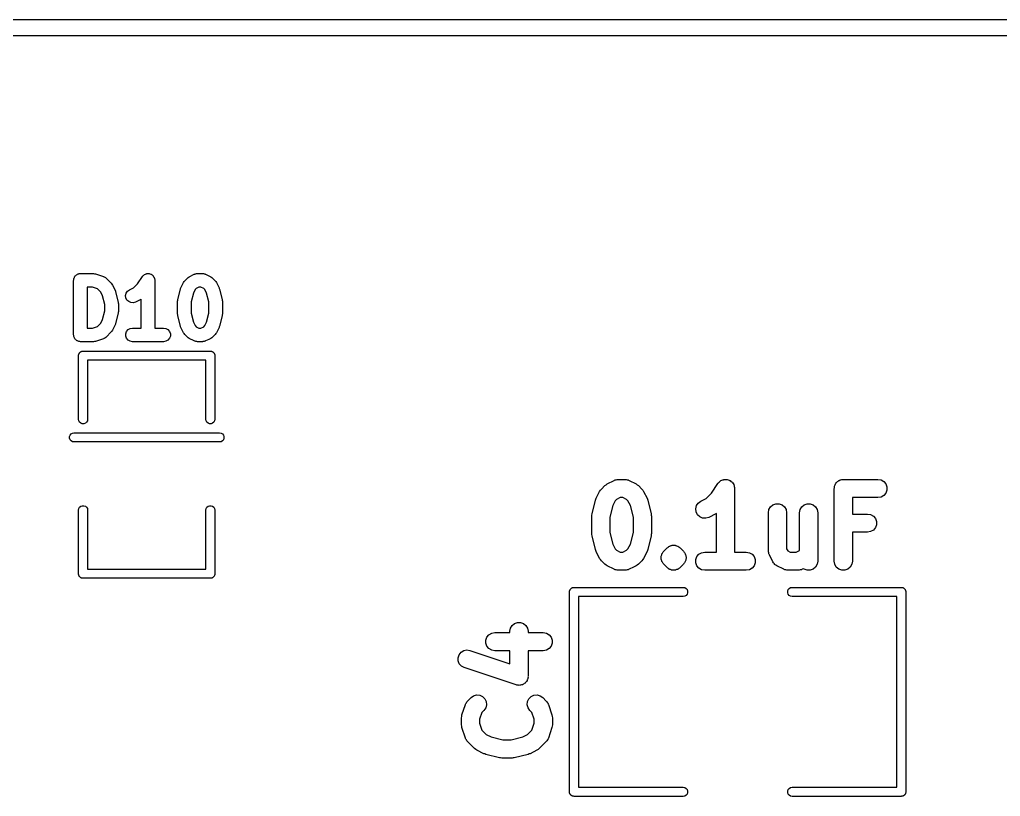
# Model space of a CAD drawing. Extents: x 51 to 137, y -158 to -25.
# Drawn here: x 99.44 to 113.14, y -36.14 to -25.29 of the extents above; entities that cross this region are included whole.
import ezdxf

# ---------------------------------------------------------------- set-up
doc = ezdxf.new("R2010")
doc.units = 0
doc.header["$MEASUREMENT"] = 0
doc.layers.add('BLACK', color=7, linetype='CONTINUOUS')

msp = doc.modelspace()

# ---------------------------------------------------------------- linework, layer by layer
at = {"layer": 'Black'}
for p, q in [((53.5813, -25.2857), (133.619, -25.2857)), ((133.609, -25.5143), (53.5863, -25.5143)), ((100.2, -28.9134), (100.203, -28.9055)), ((100.203, -28.9055), (100.204, -28.8973)), ((100.204, -28.8973), (100.208, -28.8901)), ((100.208, -28.8901), (100.211, -28.8823)), ((100.211, -28.8823), (100.217, -28.8759)), ((100.217, -28.8759), (100.221, -28.8687)), ((100.221, -28.8687), (100.227, -28.8633)), ((100.227, -28.8633), (100.232, -28.8569)), ((100.232, -28.8569), (100.24, -28.8528)), ((100.24, -28.8528), (100.246, -28.8474)), ((100.246, -28.8474), (100.254, -28.8446)), ((100.254, -28.8446), (100.261, -28.8404)), ((100.261, -28.8404), (100.269, -28.839)), ((100.269, -28.839), (100.277, -28.8361)), ((100.277, -28.8361), (100.286, -28.8361)), ((100.286, -28.8361), (100.294, -28.8347)), ((100.294, -28.8347), (100.475, -28.8347)), ((100.475, -28.8347), (100.49, -28.8373)), ((100.49, -28.8373), (100.505, -28.8396)), ((100.505, -28.8396), (100.614, -28.8758)), ((100.614, -28.8758), (100.619, -28.8785)), ((100.619, -28.8785), (100.624, -28.8799)), ((100.624, -28.8799), (100.633, -28.8863)), ((100.633, -28.8863), (100.643, -28.8916)), ((100.643, -28.8916), (100.647, -28.8957)), ((100.647, -28.8957), (100.651, -28.8988)), ((100.651, -28.8988), (100.724, -28.9714)), ((101.091, -28.9781), (101.158, -28.8771)), ((101.158, -28.8771), (101.162, -28.8733)), ((101.162, -28.8733), (101.164, -28.8687)), ((101.164, -28.8687), (101.173, -28.8614)), ((101.173, -28.8614), (101.181, -28.8532)), ((101.181, -28.8532), (101.185, -28.8508)), ((101.185, -28.8508), (101.19, -28.8474)), ((101.19, -28.8474), (101.2, -28.8435)), ((101.2, -28.8435), (101.21, -28.8385)), ((101.21, -28.8385), (101.216, -28.8379)), ((101.216, -28.8379), (101.221, -28.8361)), ((101.221, -28.8361), (101.232, -28.8361)), ((101.232, -28.8361), (101.243, -28.8349)), ((101.243, -28.8349), (101.248, -28.8361)), ((101.248, -28.8361), (101.254, -28.8361)), ((101.254, -28.8361), (101.264, -28.84)), ((101.264, -28.84), (101.275, -28.8427)), ((101.275, -28.8427), (101.28, -28.8456)), ((101.28, -28.8456), (101.285, -28.8474)), ((101.285, -28.8474), (101.293, -28.8547)), ((101.293, -28.8547), (101.303, -28.861)), ((101.303, -28.861), (101.306, -28.8653)), ((101.306, -28.8653), (101.31, -28.8687)), ((101.31, -28.8687), (101.316, -28.8785)), ((101.316, -28.8785), (101.323, -28.8877)), ((101.323, -28.8877), (101.324, -28.8928)), ((101.324, -28.8928), (101.327, -28.8973)), ((101.327, -28.8973), (101.329, -28.9085)), ((101.329, -28.9085), (101.332, -28.9194)), ((101.75, -28.9351), (101.787, -28.8988)), ((101.787, -28.8988), (101.799, -28.8901)), ((101.799, -28.8901), (101.811, -28.881)), ((101.811, -28.881), (101.884, -28.8447)), ((101.884, -28.8447), (101.889, -28.8432)), ((101.889, -28.8432), (101.894, -28.8404)), ((101.894, -28.8404), (101.905, -28.8385)), ((101.905, -28.8385), (101.916, -28.8353)), ((101.916, -28.8353), (101.921, -28.8356)), ((101.921, -28.8356), (101.927, -28.8347)), ((101.927, -28.8347), (101.999, -28.8347)), ((101.999, -28.8347), (102.005, -28.8356)), ((102.005, -28.8356), (102.01, -28.8353)), ((102.01, -28.8353), (102.021, -28.8385)), ((102.021, -28.8385), (102.032, -28.8404)), ((102.032, -28.8404), (102.036, -28.8432)), ((102.036, -28.8432), (102.042, -28.8447)), ((102.042, -28.8447), (102.114, -28.881)), ((102.114, -28.881), (102.127, -28.8901)), ((102.127, -28.8901), (102.139, -28.8988)), ((102.139, -28.8988), (102.175, -28.9351)), ((100.198, -28.9299), (100.2, -28.9217)), ((100.198, -29.6919), (100.198, -28.9299)), ((100.2, -28.9217), (100.2, -28.9134)), ((100.46, -29.0252), (100.389, -29.0252)), ((100.389, -29.0252), (100.389, -29.5967)), ((100.533, -29.0495), (100.46, -29.0252)), ((100.724, -28.9714), (100.733, -28.9839)), ((100.733, -28.9839), (100.742, -28.9962)), ((100.742, -28.9962), (100.778, -29.0687)), ((100.977, -29.0624), (101.036, -29.0331)), ((101.036, -29.0331), (101.091, -28.9781)), ((101.332, -28.9194), (101.331, -28.9247)), ((101.331, -28.9247), (101.332, -28.9299)), ((101.332, -28.9299), (101.332, -29.5967)), ((101.689, -29.052), (101.693, -29.0424)), ((101.693, -29.0424), (101.696, -29.0325)), ((101.696, -29.0325), (101.733, -28.9599)), ((101.733, -28.9599), (101.742, -28.9476)), ((101.742, -28.9476), (101.75, -28.9351)), ((101.91, -29.0445), (101.896, -29.0589)), ((101.949, -29.0252), (101.91, -29.0445)), ((101.977, -29.0252), (101.949, -29.0252)), ((102.015, -29.0445), (101.977, -29.0252)), ((102.03, -29.0589), (102.015, -29.0445)), ((102.175, -28.9351), (102.184, -28.9476)), ((102.184, -28.9476), (102.193, -28.9599)), ((102.193, -28.9599), (102.229, -29.0325)), ((102.229, -29.0325), (102.232, -29.0424)), ((102.232, -29.0424), (102.237, -29.052)), ((100.578, -29.0952), (100.533, -29.0495)), ((100.603, -29.1446), (100.578, -29.0952)), ((100.634, -29.2682), (100.603, -29.1446)), ((100.778, -29.0687), (100.781, -29.0787)), ((100.781, -29.0787), (100.785, -29.0882)), ((100.785, -29.0882), (100.822, -29.2334)), ((100.924, -29.1419), (100.932, -29.1097)), ((100.928, -29.1748), (100.924, -29.1419)), ((100.943, -29.2044), (100.928, -29.1748)), ((100.932, -29.1097), (100.95, -29.0821)), ((100.95, -29.0821), (100.977, -29.0624)), ((101.653, -29.1971), (101.689, -29.052)), ((101.871, -29.1083), (101.84, -29.2319)), ((101.896, -29.0589), (101.871, -29.1083)), ((102.054, -29.1083), (102.03, -29.0589)), ((102.085, -29.2319), (102.054, -29.1083)), ((102.237, -29.052), (102.273, -29.1971)), ((100.634, -29.3536), (100.634, -29.2682)), ((100.822, -29.2334), (100.822, -29.245)), ((100.822, -29.245), (100.824, -29.2565)), ((100.824, -29.2565), (100.824, -29.3653)), ((100.967, -29.2271), (100.943, -29.2044)), ((100.997, -29.2403), (100.967, -29.2271)), ((101.03, -29.2423), (100.997, -29.2403)), ((101.062, -29.2328), (101.03, -29.2423)), ((101.135, -29.1965), (101.062, -29.2328)), ((101.142, -29.1911), (101.135, -29.1965)), ((101.142, -29.5967), (101.142, -29.1911)), ((101.65, -29.2202), (101.652, -29.2087)), ((101.65, -29.4016), (101.65, -29.2202)), ((101.652, -29.2087), (101.653, -29.1971)), ((101.84, -29.2319), (101.84, -29.3899)), ((102.085, -29.3899), (102.085, -29.2319)), ((102.273, -29.1971), (102.274, -29.2087)), ((102.274, -29.2087), (102.276, -29.2202)), ((102.276, -29.2202), (102.276, -29.4016)), ((100.603, -29.4772), (100.634, -29.3536)), ((100.822, -29.3884), (100.785, -29.5336)), ((100.824, -29.3653), (100.822, -29.3768)), ((100.822, -29.3768), (100.822, -29.3884)), ((101.652, -29.4131), (101.65, -29.4016)), ((101.653, -29.4247), (101.652, -29.4131)), ((101.689, -29.5699), (101.653, -29.4247)), ((101.84, -29.3899), (101.871, -29.5135)), ((102.054, -29.5135), (102.085, -29.3899)), ((102.273, -29.4247), (102.237, -29.5699)), ((102.274, -29.4131), (102.273, -29.4247)), ((102.276, -29.4016), (102.274, -29.4131)), ((100.46, -29.5967), (100.533, -29.5724)), ((100.533, -29.5724), (100.578, -29.5266)), ((100.578, -29.5266), (100.603, -29.4772)), ((100.778, -29.5531), (100.742, -29.6257)), ((100.781, -29.5431), (100.778, -29.5531)), ((100.785, -29.5336), (100.781, -29.5431)), ((101.693, -29.5794), (101.689, -29.5699)), ((101.696, -29.5894), (101.693, -29.5794)), ((101.733, -29.6619), (101.696, -29.5894)), ((101.871, -29.5135), (101.896, -29.5629)), ((101.896, -29.5629), (101.91, -29.5773)), ((101.91, -29.5773), (101.949, -29.5967)), ((101.977, -29.5967), (102.015, -29.5773)), ((102.015, -29.5773), (102.03, -29.5629)), ((102.03, -29.5629), (102.054, -29.5135)), ((102.229, -29.5894), (102.193, -29.6619)), ((102.232, -29.5794), (102.229, -29.5894)), ((102.237, -29.5699), (102.232, -29.5794)), ((100.2, -29.7001), (100.198, -29.6919)), ((100.2, -29.7085), (100.2, -29.7001)), ((100.203, -29.7163), (100.2, -29.7085)), ((100.204, -29.7245), (100.203, -29.7163)), ((100.208, -29.7317), (100.204, -29.7245)), ((100.389, -29.5967), (100.46, -29.5967)), ((100.643, -29.7302), (100.634, -29.7353)), ((100.647, -29.7261), (100.643, -29.7302)), ((100.651, -29.723), (100.647, -29.7261)), ((100.724, -29.6504), (100.651, -29.723)), ((100.733, -29.6379), (100.724, -29.6504)), ((100.742, -29.6257), (100.733, -29.6379)), ((100.926, -29.6754), (100.937, -29.6443)), ((100.926, -29.7085), (100.926, -29.6754)), ((100.937, -29.7395), (100.926, -29.7085)), ((100.937, -29.6443), (100.958, -29.6189)), ((100.958, -29.6189), (100.987, -29.6024)), ((100.987, -29.6024), (101.019, -29.5967)), ((101.019, -29.5967), (101.142, -29.5967)), ((101.332, -29.5967), (101.455, -29.5967)), ((101.455, -29.5967), (101.487, -29.6024)), ((101.487, -29.6024), (101.516, -29.6189)), ((101.516, -29.6189), (101.537, -29.6443)), ((101.537, -29.6443), (101.549, -29.6754)), ((101.549, -29.7085), (101.537, -29.7395)), ((101.549, -29.6754), (101.549, -29.7085)), ((101.742, -29.6742), (101.733, -29.6619)), ((101.75, -29.6867), (101.742, -29.6742)), ((101.787, -29.723), (101.75, -29.6867)), ((101.799, -29.7317), (101.787, -29.723)), ((101.949, -29.5967), (101.977, -29.5967)), ((102.139, -29.723), (102.127, -29.7317)), ((102.175, -29.6867), (102.139, -29.723)), ((102.184, -29.6742), (102.175, -29.6867)), ((102.193, -29.6619), (102.184, -29.6742)), ((100.211, -29.7395), (100.208, -29.7317)), ((100.217, -29.7459), (100.211, -29.7395)), ((100.221, -29.7531), (100.217, -29.7459)), ((100.227, -29.7585), (100.221, -29.7531)), ((100.232, -29.7649), (100.227, -29.7585)), ((100.24, -29.769), (100.232, -29.7649)), ((100.246, -29.7744), (100.24, -29.769)), ((100.254, -29.7773), (100.246, -29.7744)), ((100.261, -29.7814), (100.254, -29.7773)), ((100.269, -29.7829), (100.261, -29.7814)), ((100.277, -29.7857), (100.269, -29.7829)), ((100.286, -29.7857), (100.277, -29.7857)), ((100.294, -29.7872), (100.286, -29.7857)), ((100.475, -29.7872), (100.294, -29.7872)), ((100.49, -29.7845), (100.475, -29.7872)), ((100.505, -29.7823), (100.49, -29.7845)), ((100.614, -29.746), (100.505, -29.7823)), ((100.619, -29.7434), (100.614, -29.746)), ((100.624, -29.742), (100.619, -29.7434)), ((100.633, -29.7355), (100.624, -29.742)), ((100.634, -29.7353), (100.633, -29.7355)), ((100.958, -29.7649), (100.937, -29.7395)), ((100.987, -29.7814), (100.958, -29.7649)), ((101.019, -29.7872), (100.987, -29.7814)), ((101.455, -29.7872), (101.019, -29.7872)), ((101.487, -29.7814), (101.455, -29.7872)), ((101.516, -29.7649), (101.487, -29.7814)), ((101.537, -29.7395), (101.516, -29.7649)), ((101.811, -29.7408), (101.799, -29.7317)), ((101.884, -29.7771), (101.811, -29.7408)), ((101.889, -29.7787), (101.884, -29.7771)), ((101.894, -29.7814), (101.889, -29.7787)), ((101.905, -29.7834), (101.894, -29.7814)), ((101.916, -29.7865), (101.905, -29.7834)), ((101.921, -29.7862), (101.916, -29.7865)), ((101.927, -29.7872), (101.921, -29.7862)), ((101.999, -29.7872), (101.927, -29.7872)), ((102.005, -29.7862), (101.999, -29.7872)), ((102.01, -29.7865), (102.005, -29.7862)), ((102.021, -29.7834), (102.01, -29.7865)), ((102.032, -29.7814), (102.021, -29.7834)), ((102.036, -29.7787), (102.032, -29.7814)), ((102.042, -29.7771), (102.036, -29.7787)), ((102.085, -29.7553), (102.042, -29.7771)), ((102.114, -29.7408), (102.085, -29.7553)), ((102.127, -29.7317), (102.114, -29.7408)), ((100.266, -29.9822), (100.267, -29.9767)), ((100.266, -30.8712), (100.266, -29.9822)), ((100.267, -29.9712), (100.269, -29.9659)), ((100.267, -29.9767), (100.267, -29.9712)), ((100.269, -29.9659), (100.27, -29.9605)), ((100.27, -29.9605), (100.273, -29.9557)), ((100.273, -29.9557), (100.275, -29.9505)), ((100.275, -29.9505), (100.279, -29.9462)), ((100.279, -29.9462), (100.281, -29.9414)), ((100.281, -29.9414), (100.286, -29.9378)), ((100.286, -29.9378), (100.289, -29.9336)), ((100.289, -29.9336), (100.294, -29.9308)), ((100.294, -29.9308), (100.298, -29.9272)), ((100.298, -29.9272), (100.303, -29.9253)), ((100.303, -29.9253), (100.308, -29.9225)), ((100.308, -29.9225), (100.314, -29.9216)), ((100.314, -29.9216), (100.319, -29.9197)), ((100.319, -29.9197), (100.325, -29.9197)), ((100.325, -29.9197), (100.33, -29.9187)), ((100.33, -29.9187), (102.108, -29.9187)), ((102.108, -29.9187), (102.113, -29.9197)), ((102.113, -29.9197), (102.119, -29.9197)), ((102.119, -29.9197), (102.124, -29.9216)), ((102.124, -29.9216), (102.13, -29.9225)), ((102.13, -29.9225), (102.135, -29.9253)), ((102.135, -29.9253), (102.14, -29.9272)), ((102.14, -29.9272), (102.144, -29.9308)), ((102.144, -29.9308), (102.149, -29.9336)), ((102.149, -29.9336), (102.152, -29.9378)), ((102.152, -29.9378), (102.157, -29.9414)), ((102.157, -29.9414), (102.159, -29.9462)), ((102.159, -29.9462), (102.163, -29.9505)), ((102.163, -29.9505), (102.165, -29.9557)), ((102.165, -29.9557), (102.168, -29.9605)), ((102.168, -29.9605), (102.169, -29.9659)), ((102.169, -29.9659), (102.171, -29.9712)), ((102.171, -29.9712), (102.171, -29.9767)), ((102.171, -29.9767), (102.171, -29.9822)), ((102.171, -29.9822), (102.171, -30.8712)), ((102.044, -30.0457), (100.393, -30.0457)), ((100.393, -30.0457), (100.393, -30.8712)), ((102.044, -30.8712), (102.044, -30.0457)), ((100.27, -30.8929), (100.266, -30.8712)), ((100.281, -30.912), (100.27, -30.8929)), ((100.298, -30.9262), (100.281, -30.912)), ((100.319, -30.9337), (100.298, -30.9262)), ((100.341, -30.9337), (100.319, -30.9337)), ((100.362, -30.9262), (100.341, -30.9337)), ((100.379, -30.912), (100.362, -30.9262)), ((100.39, -30.8929), (100.379, -30.912)), ((100.393, -30.8712), (100.39, -30.8929)), ((102.048, -30.8929), (102.044, -30.8712)), ((102.059, -30.912), (102.048, -30.8929)), ((102.076, -30.9262), (102.059, -30.912)), ((102.097, -30.9337), (102.076, -30.9262)), ((102.119, -30.9337), (102.097, -30.9337)), ((102.14, -30.9262), (102.119, -30.9337)), ((102.157, -30.912), (102.14, -30.9262)), ((102.168, -30.8929), (102.157, -30.912)), ((102.171, -30.8712), (102.168, -30.8929)), ((100.14, -31.1142), (100.148, -31.0934)), ((100.148, -31.0934), (100.162, -31.0766)), ((100.162, -31.0766), (100.181, -31.0655)), ((100.181, -31.0655), (100.203, -31.0617)), ((100.203, -31.0617), (102.235, -31.0617)), ((102.235, -31.0617), (102.257, -31.0655)), ((102.257, -31.0655), (102.276, -31.0766)), ((102.276, -31.0766), (102.29, -31.0934)), ((102.29, -31.0934), (102.298, -31.1142)), ((100.14, -31.1362), (100.14, -31.1142)), ((100.148, -31.1569), (100.14, -31.1362)), ((100.162, -31.1738), (100.148, -31.1569)), ((100.181, -31.1849), (100.162, -31.1738)), ((100.203, -31.1887), (100.181, -31.1849)), ((102.235, -31.1887), (100.203, -31.1887)), ((102.257, -31.1849), (102.235, -31.1887)), ((102.276, -31.1738), (102.257, -31.1849)), ((102.29, -31.1569), (102.276, -31.1738)), ((102.298, -31.1362), (102.29, -31.1569)), ((102.298, -31.1142), (102.298, -31.1362)), ((107.618, -31.7974), (107.635, -31.7857)), ((107.635, -31.7857), (107.651, -31.7736)), ((107.651, -31.7736), (107.748, -31.7252)), ((107.748, -31.7252), (107.755, -31.7231)), ((107.755, -31.7231), (107.761, -31.7195)), ((107.761, -31.7195), (107.776, -31.7169)), ((107.776, -31.7169), (107.79, -31.7127)), ((107.79, -31.7127), (107.798, -31.7131)), ((107.798, -31.7131), (107.805, -31.7118)), ((107.805, -31.7118), (107.902, -31.7118)), ((107.902, -31.7118), (107.909, -31.7131)), ((107.909, -31.7131), (107.916, -31.7127)), ((107.916, -31.7127), (107.93, -31.7169)), ((107.93, -31.7169), (107.945, -31.7195)), ((107.945, -31.7195), (107.951, -31.7231)), ((107.951, -31.7231), (107.958, -31.7252)), ((107.958, -31.7252), (108.055, -31.7736)), ((108.055, -31.7736), (108.072, -31.7857)), ((108.072, -31.7857), (108.088, -31.7974)), ((109.109, -31.903), (109.199, -31.7684)), ((109.199, -31.7684), (109.204, -31.7633)), ((109.204, -31.7633), (109.207, -31.7572)), ((109.207, -31.7572), (109.219, -31.7474)), ((109.219, -31.7474), (109.229, -31.7365)), ((109.229, -31.7365), (109.236, -31.7334)), ((109.236, -31.7334), (109.241, -31.7288)), ((109.241, -31.7288), (109.255, -31.7236)), ((109.255, -31.7236), (109.269, -31.7169)), ((109.269, -31.7169), (109.276, -31.7162)), ((109.276, -31.7162), (109.283, -31.7137)), ((109.283, -31.7137), (109.298, -31.7137)), ((109.298, -31.7137), (109.313, -31.7121)), ((109.313, -31.7121), (109.32, -31.7137)), ((109.32, -31.7137), (109.327, -31.7137)), ((109.327, -31.7137), (109.341, -31.7189)), ((109.341, -31.7189), (109.356, -31.7225)), ((109.356, -31.7225), (109.362, -31.7264)), ((109.362, -31.7264), (109.368, -31.7288)), ((109.368, -31.7288), (109.38, -31.7386)), ((109.38, -31.7386), (109.392, -31.747)), ((109.392, -31.747), (109.397, -31.7527)), ((109.397, -31.7527), (109.402, -31.7572)), ((109.402, -31.7572), (109.41, -31.7703)), ((109.41, -31.7703), (109.419, -31.7825)), ((109.419, -31.7825), (109.42, -31.7893)), ((110.836, -31.7858), (110.84, -31.7753)), ((110.84, -31.7753), (110.847, -31.7668)), ((110.847, -31.7668), (110.852, -31.7572)), ((110.852, -31.7572), (110.861, -31.75)), ((110.861, -31.75), (110.868, -31.7415)), ((110.868, -31.7415), (110.878, -31.736)), ((110.878, -31.736), (110.886, -31.7288)), ((110.886, -31.7288), (110.897, -31.725)), ((110.897, -31.725), (110.906, -31.7195)), ((110.906, -31.7195), (110.917, -31.7175)), ((110.917, -31.7175), (110.928, -31.7137)), ((110.928, -31.7137), (110.939, -31.7137)), ((110.939, -31.7137), (110.95, -31.7118)), ((110.95, -31.7118), (111.433, -31.7118)), ((111.433, -31.7118), (111.477, -31.7195)), ((111.477, -31.7195), (111.515, -31.7415)), ((111.515, -31.7415), (111.543, -31.7753)), ((111.543, -31.7753), (111.558, -31.8168)), ((107.498, -31.9755), (107.546, -31.8788)), ((107.546, -31.8788), (107.558, -31.8625)), ((107.558, -31.8625), (107.57, -31.8458)), ((107.57, -31.8458), (107.618, -31.7974)), ((108.088, -31.7974), (108.137, -31.8458)), ((108.137, -31.8458), (108.148, -31.8625)), ((108.148, -31.8625), (108.16, -31.8788)), ((108.16, -31.8788), (108.209, -31.9755)), ((109.036, -31.9763), (109.109, -31.903)), ((109.42, -31.7893), (109.424, -31.7954)), ((109.424, -31.7954), (109.427, -31.8103)), ((109.427, -31.8103), (109.431, -31.8249)), ((109.431, -31.8249), (109.43, -31.8319)), ((109.43, -31.8319), (109.432, -31.8388)), ((109.432, -31.8388), (109.432, -32.7278)), ((110.823, -31.8388), (110.825, -31.8279)), ((110.823, -32.8548), (110.823, -31.8388)), ((110.825, -31.8168), (110.828, -31.8063)), ((110.825, -31.8279), (110.825, -31.8168)), ((110.828, -31.8063), (110.83, -31.7954)), ((110.83, -31.7954), (110.836, -31.7858)), ((111.543, -31.9023), (111.515, -31.9361)), ((111.558, -31.8609), (111.543, -31.9023)), ((111.558, -31.8168), (111.558, -31.8609)), ((107.44, -32.1951), (107.488, -32.0015)), ((107.488, -32.0015), (107.494, -31.9889)), ((107.494, -31.9889), (107.498, -31.9755)), ((107.764, -32.0108), (107.731, -32.0767)), ((107.783, -31.9916), (107.764, -32.0108)), ((107.835, -31.9658), (107.783, -31.9916)), ((107.872, -31.9658), (107.835, -31.9658)), ((107.923, -31.9916), (107.872, -31.9658)), ((107.942, -32.0108), (107.923, -31.9916)), ((107.975, -32.0767), (107.942, -32.0108)), ((108.209, -31.9755), (108.213, -31.9889)), ((108.213, -31.9889), (108.218, -32.0015)), ((108.218, -32.0015), (108.267, -32.1951)), ((108.898, -32.0786), (108.922, -32.0418)), ((108.922, -32.0418), (108.958, -32.0155)), ((108.958, -32.0155), (109.036, -31.9763)), ((109.967, -32.0675), (110.008, -32.0524)), ((110.008, -32.0524), (110.052, -32.0524)), ((110.052, -32.0524), (110.094, -32.0675)), ((110.402, -32.0675), (110.444, -32.0524)), ((110.444, -32.0524), (110.488, -32.0524)), ((110.488, -32.0524), (110.529, -32.0675)), ((111.433, -31.9658), (111.077, -31.9658)), ((111.077, -31.9658), (111.077, -32.1956)), ((111.477, -31.9582), (111.433, -31.9658)), ((111.515, -31.9361), (111.477, -31.9582)), ((100.266, -32.1412), (100.27, -32.1195)), ((100.266, -33.0302), (100.266, -32.1412)), ((100.27, -32.1195), (100.281, -32.1004)), ((100.281, -32.1004), (100.298, -32.0862)), ((100.298, -32.0862), (100.319, -32.0787)), ((100.319, -32.0787), (100.341, -32.0787)), ((100.341, -32.0787), (100.362, -32.0862)), ((100.362, -32.0862), (100.379, -32.1004)), ((100.379, -32.1004), (100.39, -32.1195)), ((100.39, -32.1195), (100.393, -32.1412)), ((100.393, -32.1412), (100.393, -32.9667)), ((102.044, -32.1412), (102.048, -32.1195)), ((102.044, -32.9667), (102.044, -32.1412)), ((102.048, -32.1195), (102.059, -32.1004)), ((102.059, -32.1004), (102.076, -32.0862)), ((102.076, -32.0862), (102.097, -32.0787)), ((102.097, -32.0787), (102.119, -32.0787)), ((102.119, -32.0787), (102.14, -32.0862)), ((102.14, -32.0862), (102.157, -32.1004)), ((102.157, -32.1004), (102.168, -32.1195)), ((102.168, -32.1195), (102.171, -32.1412)), ((102.171, -32.1412), (102.171, -33.0302)), ((107.439, -32.2106), (107.44, -32.1951)), ((107.731, -32.0767), (107.69, -32.2415)), ((108.017, -32.2415), (107.975, -32.0767)), ((108.267, -32.1951), (108.268, -32.2106)), ((108.888, -32.1215), (108.898, -32.0786)), ((108.893, -32.1653), (108.888, -32.1215)), ((108.912, -32.2048), (108.893, -32.1653)), ((109.168, -32.1943), (109.071, -32.2427)), ((109.178, -32.1871), (109.168, -32.1943)), ((109.178, -32.7278), (109.178, -32.1871)), ((109.903, -32.1775), (109.911, -32.134)), ((109.903, -32.7097), (109.903, -32.1775)), ((109.911, -32.134), (109.933, -32.0959)), ((109.933, -32.0959), (109.967, -32.0675)), ((110.094, -32.0675), (110.128, -32.0959)), ((110.128, -32.0959), (110.15, -32.134)), ((110.15, -32.134), (110.157, -32.1775)), ((110.157, -32.1775), (110.157, -32.6797)), ((110.339, -32.1775), (110.346, -32.134)), ((110.339, -32.7038), (110.339, -32.1775)), ((110.346, -32.134), (110.369, -32.0959)), ((110.369, -32.0959), (110.402, -32.0675)), ((110.529, -32.0675), (110.563, -32.0959)), ((110.563, -32.0959), (110.585, -32.134)), ((110.585, -32.134), (110.593, -32.1775)), ((110.593, -32.1775), (110.593, -32.8548)), ((111.077, -32.1956), (111.288, -32.1956)), ((111.288, -32.1956), (111.332, -32.2033)), ((107.436, -32.2259), (107.439, -32.2106)), ((107.436, -32.4678), (107.436, -32.2259)), ((107.69, -32.2415), (107.69, -32.4521)), ((108.017, -32.4521), (108.017, -32.2415)), ((108.268, -32.2106), (108.271, -32.2259)), ((108.271, -32.2259), (108.271, -32.4678)), ((108.944, -32.2351), (108.912, -32.2048)), ((108.985, -32.2526), (108.944, -32.2351)), ((109.029, -32.2553), (108.985, -32.2526)), ((109.071, -32.2427), (109.029, -32.2553)), ((111.332, -32.2033), (111.37, -32.2253)), ((111.37, -32.2253), (111.398, -32.2591)), ((111.398, -32.2591), (111.413, -32.3006)), ((111.413, -32.3006), (111.413, -32.3447)), ((107.439, -32.4831), (107.436, -32.4678)), ((107.69, -32.4521), (107.731, -32.617)), ((107.975, -32.617), (108.017, -32.4521)), ((108.271, -32.4678), (108.268, -32.4831)), ((111.288, -32.4496), (111.077, -32.4496)), ((111.077, -32.4496), (111.077, -32.8548)), ((111.332, -32.442), (111.288, -32.4496)), ((111.37, -32.4199), (111.332, -32.442)), ((111.398, -32.3861), (111.37, -32.4199)), ((111.413, -32.3447), (111.398, -32.3861)), ((107.44, -32.4986), (107.439, -32.4831)), ((107.488, -32.6921), (107.44, -32.4986)), ((108.267, -32.4986), (108.218, -32.6921)), ((108.268, -32.4831), (108.267, -32.4986)), ((107.494, -32.7048), (107.488, -32.6921)), ((107.498, -32.7181), (107.494, -32.7048)), ((107.546, -32.8149), (107.498, -32.7181)), ((107.731, -32.617), (107.764, -32.6828)), ((107.764, -32.6828), (107.783, -32.7021)), ((107.783, -32.7021), (107.835, -32.7278)), ((107.835, -32.7278), (107.872, -32.7278)), ((107.872, -32.7278), (107.923, -32.7021)), ((107.923, -32.7021), (107.942, -32.6828)), ((107.942, -32.6828), (107.975, -32.617)), ((108.209, -32.7181), (108.16, -32.8149)), ((108.213, -32.7048), (108.209, -32.7181)), ((108.218, -32.6921), (108.213, -32.7048)), ((108.415, -32.7528), (108.422, -32.7437)), ((108.422, -32.7437), (108.427, -32.7336)), ((108.427, -32.7336), (108.434, -32.7257)), ((108.434, -32.7257), (108.441, -32.7166)), ((108.441, -32.7166), (108.489, -32.6683)), ((108.489, -32.6683), (108.498, -32.6619)), ((108.498, -32.6619), (108.506, -32.654)), ((108.506, -32.654), (108.511, -32.6517)), ((108.511, -32.6517), (108.515, -32.6481)), ((108.515, -32.6481), (108.521, -32.6462)), ((108.521, -32.6462), (108.525, -32.643)), ((108.525, -32.643), (108.536, -32.6401)), ((108.536, -32.6401), (108.546, -32.6354)), ((108.546, -32.6354), (108.552, -32.6349)), ((108.552, -32.6349), (108.557, -32.633)), ((108.557, -32.633), (108.562, -32.633)), ((108.562, -32.633), (108.568, -32.6315)), ((108.568, -32.6315), (108.579, -32.6325)), ((108.579, -32.6325), (108.59, -32.6315)), ((108.59, -32.6315), (108.595, -32.633)), ((108.595, -32.633), (108.601, -32.633)), ((108.601, -32.633), (108.606, -32.6349)), ((108.606, -32.6349), (108.612, -32.6354)), ((108.612, -32.6354), (108.622, -32.6401)), ((108.622, -32.6401), (108.633, -32.643)), ((108.633, -32.643), (108.637, -32.6462)), ((108.637, -32.6462), (108.642, -32.6481)), ((108.642, -32.6481), (108.647, -32.6517)), ((108.647, -32.6517), (108.652, -32.654)), ((108.652, -32.654), (108.66, -32.6619)), ((108.66, -32.6619), (108.669, -32.6683)), ((108.669, -32.6683), (108.717, -32.7166)), ((108.717, -32.7166), (108.724, -32.7257)), ((108.724, -32.7257), (108.731, -32.7336)), ((108.731, -32.7336), (108.736, -32.7437)), ((108.736, -32.7437), (108.742, -32.7528)), ((108.933, -32.7575), (108.971, -32.7355)), ((108.971, -32.7355), (109.014, -32.7278)), ((109.014, -32.7278), (109.178, -32.7278)), ((109.432, -32.7278), (109.595, -32.7278)), ((109.595, -32.7278), (109.638, -32.7355)), ((109.638, -32.7355), (109.677, -32.7575)), ((109.905, -32.7169), (109.903, -32.7097)), ((109.904, -32.7242), (109.905, -32.7169)), ((109.908, -32.7385), (109.904, -32.7242)), ((109.911, -32.7531), (109.908, -32.7385)), ((110.157, -32.6797), (110.173, -32.7118)), ((110.173, -32.7118), (110.206, -32.7278)), ((110.206, -32.7278), (110.291, -32.7278)), ((110.291, -32.7278), (110.339, -32.7038)), ((107.558, -32.8312), (107.546, -32.8149)), ((107.57, -32.8479), (107.558, -32.8312)), ((107.618, -32.8962), (107.57, -32.8479)), ((108.137, -32.8479), (108.088, -32.8962)), ((108.148, -32.8312), (108.137, -32.8479)), ((108.16, -32.8149), (108.148, -32.8312)), ((108.404, -32.7954), (108.407, -32.7846)), ((108.405, -32.8064), (108.404, -32.7954)), ((108.404, -32.8175), (108.405, -32.8064)), ((108.407, -32.8282), (108.404, -32.8175)), ((108.407, -32.7846), (108.408, -32.7736)), ((108.408, -32.8393), (108.407, -32.8282)), ((108.408, -32.7736), (108.413, -32.7635)), ((108.413, -32.8494), (108.408, -32.8393)), ((108.413, -32.7635), (108.415, -32.7528)), ((108.415, -32.8601), (108.413, -32.8494)), ((108.422, -32.8692), (108.415, -32.8601)), ((108.427, -32.8793), (108.422, -32.8692)), ((108.434, -32.8871), (108.427, -32.8793)), ((108.731, -32.8793), (108.724, -32.8871)), ((108.736, -32.8692), (108.731, -32.8793)), ((108.742, -32.8601), (108.736, -32.8692)), ((108.742, -32.7528), (108.745, -32.7635)), ((108.745, -32.8494), (108.742, -32.8601)), ((108.745, -32.7635), (108.75, -32.7736)), ((108.75, -32.8393), (108.745, -32.8494)), ((108.75, -32.7736), (108.751, -32.7846)), ((108.751, -32.8282), (108.75, -32.8393)), ((108.751, -32.7846), (108.754, -32.7954)), ((108.754, -32.8175), (108.751, -32.8282)), ((108.754, -32.7954), (108.753, -32.8064)), ((108.753, -32.8064), (108.754, -32.8175)), ((108.889, -32.8328), (108.904, -32.7913)), ((108.889, -32.8769), (108.889, -32.8328)), ((108.904, -32.9183), (108.889, -32.8769)), ((108.904, -32.7913), (108.933, -32.7575)), ((109.677, -32.7575), (109.705, -32.7913)), ((109.705, -32.7913), (109.72, -32.8328)), ((109.72, -32.8769), (109.705, -32.9183)), ((109.72, -32.8328), (109.72, -32.8769)), ((109.915, -32.7595), (109.911, -32.7531)), ((109.917, -32.7665), (109.915, -32.7595)), ((109.965, -32.8632), (109.917, -32.7665)), ((109.976, -32.8782), (109.965, -32.8632)), ((109.987, -32.8938), (109.976, -32.8782)), ((110.593, -32.8548), (110.585, -32.8983)), ((110.83, -32.8983), (110.823, -32.8548)), ((111.077, -32.8548), (111.069, -32.8983)), ((100.393, -32.9667), (102.044, -32.9667)), ((107.635, -32.9079), (107.618, -32.8962)), ((107.651, -32.92), (107.635, -32.9079)), ((107.748, -32.9684), (107.651, -32.92)), ((107.755, -32.9705), (107.748, -32.9684)), ((107.761, -32.9742), (107.755, -32.9705)), ((107.776, -32.9767), (107.761, -32.9742)), ((107.79, -32.981), (107.776, -32.9767)), ((107.798, -32.9805), (107.79, -32.981)), ((107.805, -32.9818), (107.798, -32.9805)), ((107.902, -32.9818), (107.805, -32.9818)), ((107.909, -32.9805), (107.902, -32.9818)), ((107.916, -32.981), (107.909, -32.9805)), ((107.93, -32.9767), (107.916, -32.981)), ((107.945, -32.9742), (107.93, -32.9767)), ((107.951, -32.9705), (107.945, -32.9742)), ((107.958, -32.9684), (107.951, -32.9705)), ((108.017, -32.9394), (107.958, -32.9684)), ((108.055, -32.92), (108.017, -32.9394)), ((108.072, -32.9079), (108.055, -32.92)), ((108.088, -32.8962), (108.072, -32.9079)), ((108.441, -32.8962), (108.434, -32.8871)), ((108.489, -32.9446), (108.441, -32.8962)), ((108.498, -32.951), (108.489, -32.9446)), ((108.506, -32.9589), (108.498, -32.951)), ((108.511, -32.9612), (108.506, -32.9589)), ((108.515, -32.9648), (108.511, -32.9612)), ((108.521, -32.9667), (108.515, -32.9648)), ((108.525, -32.9699), (108.521, -32.9667)), ((108.536, -32.9728), (108.525, -32.9699)), ((108.546, -32.9775), (108.536, -32.9728)), ((108.552, -32.978), (108.546, -32.9775)), ((108.557, -32.9799), (108.552, -32.978)), ((108.562, -32.9799), (108.557, -32.9799)), ((108.568, -32.9813), (108.562, -32.9799)), ((108.579, -32.9804), (108.568, -32.9813)), ((108.59, -32.9813), (108.579, -32.9804)), ((108.595, -32.9799), (108.59, -32.9813)), ((108.601, -32.9799), (108.595, -32.9799)), ((108.606, -32.978), (108.601, -32.9799)), ((108.612, -32.9775), (108.606, -32.978)), ((108.622, -32.9728), (108.612, -32.9775)), ((108.633, -32.9699), (108.622, -32.9728)), ((108.637, -32.9667), (108.633, -32.9699)), ((108.642, -32.9648), (108.637, -32.9667)), ((108.647, -32.9612), (108.642, -32.9648)), ((108.652, -32.9589), (108.647, -32.9612)), ((108.66, -32.951), (108.652, -32.9589)), ((108.669, -32.9446), (108.66, -32.951)), ((108.717, -32.8962), (108.669, -32.9446)), ((108.724, -32.8871), (108.717, -32.8962)), ((108.933, -32.9521), (108.904, -32.9183)), ((108.971, -32.9742), (108.933, -32.9521)), ((109.014, -32.9818), (108.971, -32.9742)), ((109.595, -32.9818), (109.014, -32.9818)), ((109.638, -32.9742), (109.595, -32.9818)), ((109.677, -32.9521), (109.638, -32.9742)), ((109.705, -32.9183), (109.677, -32.9521)), ((109.989, -32.8958), (109.987, -32.8938)), ((109.991, -32.8987), (109.989, -32.8958)), ((110.007, -32.9089), (109.991, -32.8987)), ((110.022, -32.92), (110.007, -32.9089)), ((110.119, -32.9684), (110.022, -32.92)), ((110.126, -32.9705), (110.119, -32.9684)), ((110.132, -32.9742), (110.126, -32.9705)), ((110.147, -32.9767), (110.132, -32.9742)), ((110.161, -32.981), (110.147, -32.9767)), ((110.168, -32.9805), (110.161, -32.981)), ((110.176, -32.9818), (110.168, -32.9805)), ((110.321, -32.9818), (110.176, -32.9818)), ((110.328, -32.9805), (110.321, -32.9818)), ((110.335, -32.981), (110.328, -32.9805)), ((110.349, -32.9767), (110.335, -32.981)), ((110.364, -32.9742), (110.349, -32.9767)), ((110.37, -32.9705), (110.364, -32.9742)), ((110.377, -32.9684), (110.37, -32.9705)), ((110.396, -32.9593), (110.377, -32.9684)), ((110.402, -32.9648), (110.396, -32.9593)), ((110.444, -32.9799), (110.402, -32.9648)), ((110.488, -32.9799), (110.444, -32.9799)), ((110.529, -32.9648), (110.488, -32.9799)), ((110.563, -32.9365), (110.529, -32.9648)), ((110.585, -32.8983), (110.563, -32.9365)), ((110.852, -32.9365), (110.83, -32.8983)), ((110.886, -32.9648), (110.852, -32.9365)), ((110.928, -32.9799), (110.886, -32.9648)), ((110.972, -32.9799), (110.928, -32.9799)), ((111.013, -32.9648), (110.972, -32.9799)), ((111.047, -32.9365), (111.013, -32.9648)), ((111.069, -32.8983), (111.047, -32.9365)), ((100.267, -33.0357), (100.266, -33.0302)), ((100.267, -33.0412), (100.267, -33.0357)), ((100.269, -33.0464), (100.267, -33.0412)), ((100.27, -33.0519), (100.269, -33.0464)), ((100.273, -33.0567), (100.27, -33.0519)), ((100.275, -33.0619), (100.273, -33.0567)), ((100.279, -33.0662), (100.275, -33.0619)), ((100.281, -33.071), (100.279, -33.0662)), ((100.286, -33.0746), (100.281, -33.071)), ((100.289, -33.0788), (100.286, -33.0746)), ((100.294, -33.0816), (100.289, -33.0788)), ((100.298, -33.0852), (100.294, -33.0816)), ((100.303, -33.0871), (100.298, -33.0852)), ((100.308, -33.0899), (100.303, -33.0871)), ((100.314, -33.0908), (100.308, -33.0899)), ((100.319, -33.0927), (100.314, -33.0908)), ((100.325, -33.0927), (100.319, -33.0927)), ((100.33, -33.0937), (100.325, -33.0927)), ((102.108, -33.0937), (100.33, -33.0937)), ((102.113, -33.0927), (102.108, -33.0937)), ((102.119, -33.0927), (102.113, -33.0927)), ((102.124, -33.0908), (102.119, -33.0927)), ((102.13, -33.0899), (102.124, -33.0908)), ((102.135, -33.0871), (102.13, -33.0899)), ((102.14, -33.0852), (102.135, -33.0871)), ((102.144, -33.0816), (102.14, -33.0852)), ((102.149, -33.0788), (102.144, -33.0816)), ((102.152, -33.0746), (102.149, -33.0788)), ((102.157, -33.071), (102.152, -33.0746)), ((102.159, -33.0662), (102.157, -33.071)), ((102.163, -33.0619), (102.159, -33.0662)), ((102.165, -33.0567), (102.163, -33.0619)), ((102.168, -33.0519), (102.165, -33.0567)), ((102.169, -33.0464), (102.168, -33.0519)), ((102.171, -33.0412), (102.169, -33.0464)), ((102.171, -33.0302), (102.171, -33.0357)), ((102.171, -33.0357), (102.171, -33.0412)), ((107.124, -33.2842), (107.125, -33.2787)), ((107.124, -36.0782), (107.124, -33.2842)), ((107.125, -33.2732), (107.127, -33.2679)), ((107.125, -33.2787), (107.125, -33.2732)), ((107.127, -33.2679), (107.128, -33.2625)), ((107.128, -33.2625), (107.131, -33.2577)), ((107.131, -33.2577), (107.133, -33.2524)), ((107.133, -33.2524), (107.137, -33.2482)), ((107.137, -33.2482), (107.139, -33.2434)), ((107.139, -33.2434), (107.144, -33.2398)), ((107.144, -33.2398), (107.147, -33.2356)), ((107.147, -33.2356), (107.152, -33.2328)), ((107.152, -33.2328), (107.156, -33.2292)), ((107.156, -33.2292), (107.161, -33.2273)), ((107.161, -33.2273), (107.166, -33.2245)), ((107.166, -33.2245), (107.172, -33.2236)), ((107.172, -33.2236), (107.177, -33.2217)), ((107.177, -33.2217), (107.183, -33.2217)), ((107.183, -33.2217), (107.188, -33.2207)), ((107.188, -33.2207), (108.712, -33.2207)), ((108.712, -33.2207), (108.734, -33.2245)), ((108.734, -33.2245), (108.753, -33.2356)), ((108.753, -33.2356), (108.767, -33.2524)), ((108.767, -33.2524), (108.775, -33.2732)), ((108.775, -33.2732), (108.775, -33.2952)), ((110.173, -33.2732), (110.181, -33.2524)), ((110.173, -33.2952), (110.173, -33.2732)), ((110.181, -33.2524), (110.195, -33.2356)), ((110.195, -33.2356), (110.214, -33.2245)), ((110.214, -33.2245), (110.236, -33.2207)), ((110.236, -33.2207), (111.76, -33.2207)), ((111.76, -33.2207), (111.765, -33.2217)), ((111.765, -33.2217), (111.771, -33.2217)), ((111.771, -33.2217), (111.776, -33.2236)), ((111.776, -33.2236), (111.782, -33.2245)), ((111.782, -33.2245), (111.787, -33.2273)), ((111.787, -33.2273), (111.792, -33.2292)), ((111.792, -33.2292), (111.796, -33.2328)), ((111.796, -33.2328), (111.801, -33.2356)), ((111.801, -33.2356), (111.804, -33.2398)), ((111.804, -33.2398), (111.809, -33.2434)), ((111.809, -33.2434), (111.811, -33.2482)), ((111.811, -33.2482), (111.815, -33.2524)), ((111.815, -33.2524), (111.817, -33.2577)), ((111.817, -33.2577), (111.82, -33.2625)), ((111.82, -33.2625), (111.821, -33.2679)), ((111.821, -33.2679), (111.823, -33.2732)), ((111.823, -33.2732), (111.823, -33.2787)), ((111.823, -33.2787), (111.823, -33.2842)), ((111.823, -33.2842), (111.823, -36.0782)), ((108.712, -33.3477), (107.251, -33.3477)), ((107.251, -33.3477), (107.251, -36.0147)), ((108.734, -33.3439), (108.712, -33.3477)), ((108.753, -33.3328), (108.734, -33.3439)), ((108.767, -33.316), (108.753, -33.3328)), ((108.775, -33.2952), (108.767, -33.316)), ((110.181, -33.316), (110.173, -33.2952)), ((110.195, -33.3328), (110.181, -33.316)), ((110.214, -33.3439), (110.195, -33.3328)), ((110.236, -33.3477), (110.214, -33.3439)), ((111.697, -33.3477), (110.236, -33.3477)), ((111.697, -36.0147), (111.697, -33.3477)), ((106.293, -33.8345), (106.301, -33.7911)), ((106.293, -33.8527), (106.293, -33.8345)), ((106.301, -33.7911), (106.323, -33.7529)), ((106.323, -33.7529), (106.356, -33.7245)), ((106.356, -33.7245), (106.398, -33.7095)), ((106.398, -33.7095), (106.442, -33.7095)), ((106.442, -33.7095), (106.483, -33.7245)), ((106.483, -33.7245), (106.517, -33.7529)), ((106.517, -33.7529), (106.539, -33.7911)), ((106.539, -33.7911), (106.547, -33.8345)), ((106.547, -33.8345), (106.547, -33.8527)), ((105.956, -33.9576), (105.971, -33.9162)), ((105.956, -34.0017), (105.956, -33.9576)), ((105.971, -33.9162), (106, -33.8824)), ((106, -33.8824), (106.038, -33.8603)), ((106.038, -33.8603), (106.081, -33.8527)), ((106.081, -33.8527), (106.293, -33.8527)), ((106.547, -33.8527), (106.759, -33.8527)), ((106.759, -33.8527), (106.802, -33.8603)), ((106.802, -33.8603), (106.84, -33.8824)), ((106.84, -33.8824), (106.869, -33.9162)), ((106.869, -33.9162), (106.884, -33.9576)), ((106.884, -33.9576), (106.884, -34.0017)), ((105.61, -34.1266), (105.648, -34.1035)), ((105.648, -34.1035), (105.691, -34.0946)), ((105.691, -34.0946), (105.734, -34.1011)), ((105.734, -34.1011), (106.293, -34.2873)), ((105.971, -34.0432), (105.956, -34.0017)), ((106, -34.077), (105.971, -34.0432)), ((106.038, -34.099), (106, -34.077)), ((106.081, -34.1067), (106.038, -34.099)), ((106.293, -34.1067), (106.081, -34.1067)), ((106.293, -34.2873), (106.293, -34.1067)), ((106.759, -34.1067), (106.547, -34.1067)), ((106.547, -34.1067), (106.547, -34.4635)), ((106.802, -34.099), (106.759, -34.1067)), ((106.84, -34.077), (106.802, -34.099)), ((106.869, -34.0432), (106.84, -34.077)), ((106.884, -34.0017), (106.869, -34.0432)), ((105.569, -34.203), (105.583, -34.1611)), ((105.57, -34.247), (105.569, -34.203)), ((105.586, -34.2881), (105.57, -34.247)), ((105.583, -34.1611), (105.61, -34.1266)), ((105.615, -34.3211), (105.586, -34.2881)), ((105.654, -34.3421), (105.615, -34.3211)), ((106.38, -34.584), (105.654, -34.3421)), ((106.532, -34.524), (106.524, -34.534)), ((106.535, -34.515), (106.532, -34.524)), ((106.539, -34.5069), (106.535, -34.515)), ((106.542, -34.4943), (106.539, -34.5069)), ((106.546, -34.4821), (106.542, -34.4943)), ((106.547, -34.4635), (106.545, -34.4727)), ((106.545, -34.4727), (106.546, -34.4821)), ((106.389, -34.5853), (106.38, -34.584)), ((106.398, -34.5886), (106.389, -34.5853)), ((106.411, -34.5886), (106.398, -34.5886)), ((106.423, -34.5904), (106.411, -34.5886)), ((106.433, -34.5886), (106.423, -34.5904)), ((106.442, -34.5886), (106.433, -34.5886)), ((106.454, -34.5842), (106.442, -34.5886)), ((106.467, -34.5816), (106.454, -34.5842)), ((106.475, -34.5767), (106.467, -34.5816)), ((106.483, -34.5735), (106.475, -34.5767)), ((106.493, -34.5652), (106.483, -34.5735)), ((106.504, -34.5585), (106.493, -34.5652)), ((106.51, -34.5512), (106.504, -34.5585)), ((106.517, -34.5451), (106.51, -34.5512)), ((106.524, -34.534), (106.517, -34.5451)), ((105.701, -34.8091), (105.75, -34.7607)), ((105.75, -34.7607), (105.786, -34.7354)), ((105.786, -34.7354), (105.828, -34.724)), ((105.828, -34.724), (105.872, -34.7279)), ((105.872, -34.7279), (105.912, -34.7465)), ((105.912, -34.7465), (105.943, -34.7777)), ((105.943, -34.7777), (105.962, -34.8177)), ((106.539, -34.8177), (106.558, -34.7777)), ((106.558, -34.7777), (106.589, -34.7465)), ((106.589, -34.7465), (106.629, -34.7279)), ((106.629, -34.7279), (106.673, -34.724)), ((106.673, -34.724), (106.716, -34.7354)), ((106.716, -34.7354), (106.752, -34.7607)), ((106.752, -34.7607), (106.8, -34.8091)), ((105.622, -35.0039), (105.671, -34.8588)), ((105.671, -34.8588), (105.674, -34.8523)), ((105.674, -34.8523), (105.676, -34.8452)), ((105.676, -34.8452), (105.684, -34.8331)), ((105.684, -34.8331), (105.692, -34.82)), ((105.692, -34.82), (105.697, -34.8151)), ((105.697, -34.8151), (105.701, -34.8091)), ((105.954, -34.9042), (105.929, -34.9403)), ((105.966, -34.8616), (105.954, -34.9042)), ((105.962, -34.8177), (105.966, -34.8616)), ((106.535, -34.8616), (106.539, -34.8177)), ((106.547, -34.9042), (106.535, -34.8616)), ((106.572, -34.9403), (106.547, -34.9042)), ((106.8, -34.8091), (106.804, -34.8151)), ((106.804, -34.8151), (106.81, -34.82)), ((106.81, -34.82), (106.817, -34.8331)), ((106.817, -34.8331), (106.825, -34.8452)), ((106.825, -34.8452), (106.827, -34.8523)), ((106.827, -34.8523), (106.831, -34.8588)), ((106.831, -34.8588), (106.879, -35.0039)), ((105.616, -35.0441), (105.619, -35.024)), ((105.616, -35.1408), (105.616, -35.0441)), ((105.619, -35.024), (105.622, -35.0039)), ((105.902, -34.9675), (105.87, -35.0647)), ((105.87, -35.0647), (105.87, -35.1202)), ((105.929, -34.9403), (105.902, -34.9675)), ((106.599, -34.9675), (106.572, -34.9403)), ((106.632, -35.0647), (106.599, -34.9675)), ((106.632, -35.1202), (106.632, -35.0647)), ((106.879, -35.0039), (106.882, -35.024)), ((106.882, -35.024), (106.886, -35.0441)), ((106.886, -35.0441), (106.886, -35.1408)), ((105.619, -35.1608), (105.616, -35.1408)), ((105.622, -35.181), (105.619, -35.1608)), ((105.671, -35.3261), (105.622, -35.181)), ((105.87, -35.1202), (105.902, -35.2174)), ((106.599, -35.2174), (106.632, -35.1202)), ((106.879, -35.181), (106.831, -35.3261)), ((106.882, -35.1608), (106.879, -35.181)), ((106.886, -35.1408), (106.882, -35.1608)), ((105.674, -35.3326), (105.671, -35.3261)), ((105.676, -35.3396), (105.674, -35.3326)), ((105.684, -35.3518), (105.676, -35.3396)), ((105.902, -35.2174), (105.963, -35.2783)), ((105.963, -35.2783), (106.029, -35.3113)), ((106.029, -35.3113), (106.194, -35.3525)), ((106.308, -35.3525), (106.472, -35.3113)), ((106.472, -35.3113), (106.538, -35.2783)), ((106.538, -35.2783), (106.599, -35.2174)), ((106.825, -35.3396), (106.817, -35.3518)), ((106.827, -35.3326), (106.825, -35.3396)), ((106.831, -35.3261), (106.827, -35.3326)), ((105.692, -35.3649), (105.684, -35.3518)), ((105.697, -35.3698), (105.692, -35.3649)), ((105.701, -35.3758), (105.697, -35.3698)), ((105.798, -35.4725), (105.701, -35.3758)), ((105.815, -35.4842), (105.798, -35.4725)), ((105.831, -35.4963), (105.815, -35.4842)), ((106.194, -35.3525), (106.308, -35.3525)), ((106.687, -35.4842), (106.67, -35.4963)), ((106.703, -35.4725), (106.687, -35.4842)), ((106.8, -35.3758), (106.703, -35.4725)), ((106.804, -35.3698), (106.8, -35.3758)), ((106.81, -35.3649), (106.804, -35.3698)), ((106.817, -35.3518), (106.81, -35.3649)), ((105.928, -35.5447), (105.831, -35.4963)), ((105.941, -35.5487), (105.928, -35.5447)), ((105.954, -35.5543), (105.941, -35.5487)), ((106.147, -35.6027), (105.954, -35.5543)), ((106.163, -35.6038), (106.147, -35.6027)), ((106.178, -35.6065), (106.163, -35.6038)), ((106.323, -35.6065), (106.178, -35.6065)), ((106.338, -35.6038), (106.323, -35.6065)), ((106.354, -35.6027), (106.338, -35.6038)), ((106.548, -35.5543), (106.354, -35.6027)), ((106.56, -35.5487), (106.548, -35.5543)), ((106.574, -35.5447), (106.56, -35.5487)), ((106.67, -35.4963), (106.574, -35.5447)), ((107.251, -36.0147), (108.712, -36.0147)), ((108.712, -36.0147), (108.734, -36.0185)), ((108.734, -36.0185), (108.753, -36.0296)), ((108.753, -36.0296), (108.767, -36.0465)), ((110.181, -36.0465), (110.195, -36.0296)), ((110.195, -36.0296), (110.214, -36.0185)), ((110.214, -36.0185), (110.236, -36.0147)), ((110.236, -36.0147), (111.697, -36.0147)), ((107.125, -36.0837), (107.124, -36.0782)), ((107.125, -36.0892), (107.125, -36.0837)), ((107.127, -36.0944), (107.125, -36.0892)), ((107.128, -36.0999), (107.127, -36.0944)), ((107.131, -36.1047), (107.128, -36.0999)), ((107.133, -36.1099), (107.131, -36.1047)), ((107.137, -36.1142), (107.133, -36.1099)), ((107.139, -36.119), (107.137, -36.1142)), ((107.144, -36.1226), (107.139, -36.119)), ((107.147, -36.1268), (107.144, -36.1226)), ((107.152, -36.1296), (107.147, -36.1268)), ((107.156, -36.1332), (107.152, -36.1296)), ((107.161, -36.1351), (107.156, -36.1332)), ((107.166, -36.1379), (107.161, -36.1351)), ((107.172, -36.1388), (107.166, -36.1379)), ((107.177, -36.1407), (107.172, -36.1388)), ((107.183, -36.1407), (107.177, -36.1407)), ((107.188, -36.1417), (107.183, -36.1407)), ((108.712, -36.1417), (107.188, -36.1417)), ((108.734, -36.1379), (108.712, -36.1417)), ((108.753, -36.1268), (108.734, -36.1379)), ((108.767, -36.1099), (108.753, -36.1268)), ((108.767, -36.0465), (108.775, -36.0672)), ((108.775, -36.0892), (108.767, -36.1099)), ((108.775, -36.0672), (108.775, -36.0892)), ((110.173, -36.0672), (110.181, -36.0465)), ((110.173, -36.0892), (110.173, -36.0672)), ((110.181, -36.1099), (110.173, -36.0892)), ((110.195, -36.1268), (110.181, -36.1099)), ((110.214, -36.1379), (110.195, -36.1268)), ((110.236, -36.1417), (110.214, -36.1379)), ((111.76, -36.1417), (110.236, -36.1417)), ((111.765, -36.1407), (111.76, -36.1417)), ((111.771, -36.1407), (111.765, -36.1407)), ((111.776, -36.1388), (111.771, -36.1407)), ((111.782, -36.1379), (111.776, -36.1388)), ((111.787, -36.1351), (111.782, -36.1379)), ((111.792, -36.1332), (111.787, -36.1351)), ((111.796, -36.1296), (111.792, -36.1332)), ((111.801, -36.1268), (111.796, -36.1296)), ((111.804, -36.1226), (111.801, -36.1268)), ((111.809, -36.119), (111.804, -36.1226)), ((111.811, -36.1142), (111.809, -36.119)), ((111.815, -36.1099), (111.811, -36.1142)), ((111.817, -36.1047), (111.815, -36.1099)), ((111.82, -36.0999), (111.817, -36.1047)), ((111.821, -36.0944), (111.82, -36.0999)), ((111.823, -36.0892), (111.821, -36.0944)), ((111.823, -36.0782), (111.823, -36.0837)), ((111.823, -36.0837), (111.823, -36.0892))]:
    msp.add_line(p, q, dxfattribs=at)

doc.saveas('drawing.dxf')
